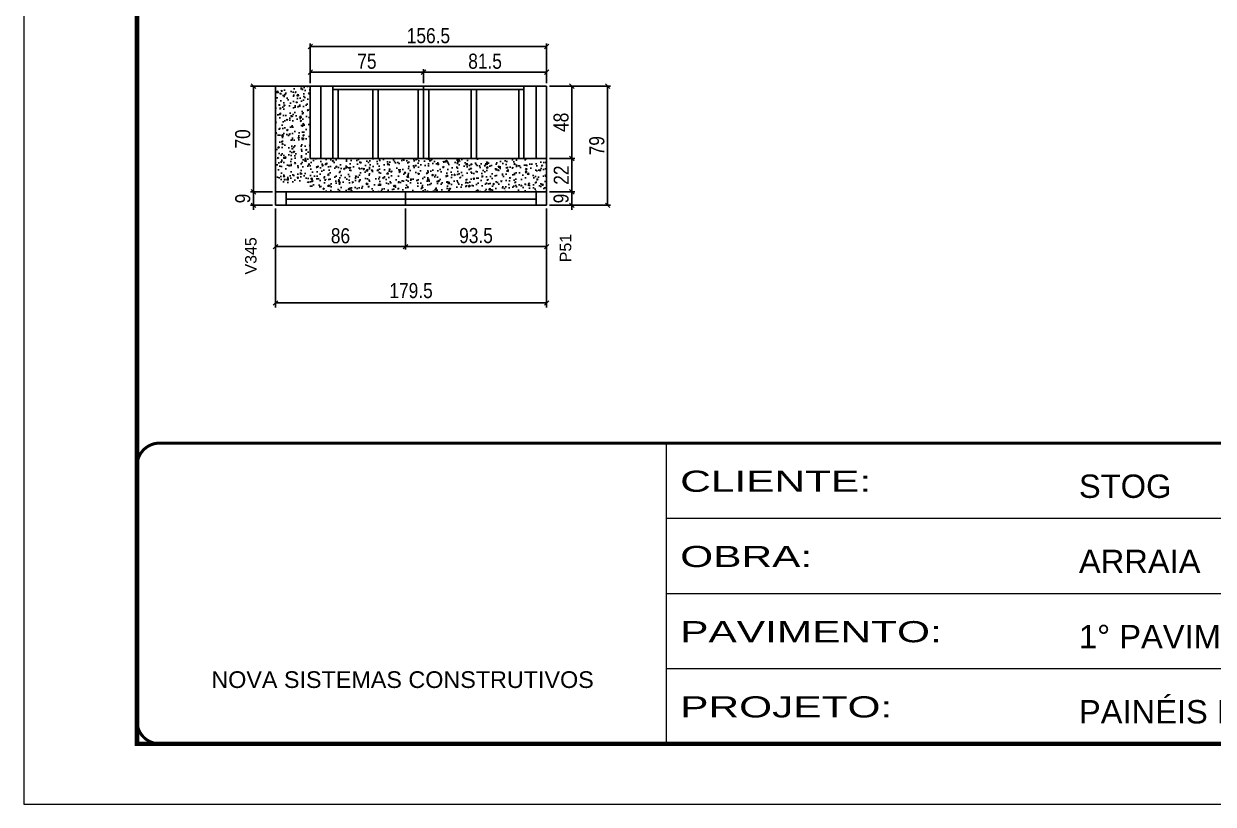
# Model space of a CAD drawing. Extents: x -3394 to 16474, y -5031 to 14397.
# Drawn here: x 4272 to 5060, y 5307 to 5824 of the extents above; entities that cross this region are included whole.
import ezdxf

# ---------------------------------------------------------------- set-up
doc = ezdxf.new("R2010")
doc.units = 0
doc.linetypes.add('CONTINUO', pattern=[0])
doc.linetypes.add('DASHED', pattern=[0.75, 0.5, -0.25])
doc.layers.get('0').update_dxf_attribs({"linetype": 'CONTINUOUS'})
doc.layers.get('Defpoints').update_dxf_attribs({"linetype": 'CONTINUOUS'})
for name, color, linetype in [('COTA', 241, 'CONTINUOUS'), ('NOMENCLATURA', 7, 'CONTINUOUS'), ('Painéis', 200, 'CONTINUOUS'), ('SARR_2.2x7', 40, 'CONTINUOUS'), ('SARR_3.5x7', 81, 'CONTINUOUS'), ('SARR_EDITAR', 141, 'CONTINUOUS')]:
    doc.layers.add(name, color=color, linetype=linetype)
doc.layers.add('Folhas', color=255, linetype='CONTINUOUS', lineweight=9)
doc.layers.add('SARRAFO DE PRESSAO', color=251, linetype='DASHED', lineweight=9)
doc.styles.add('ARIAL', font='arial.ttf')
doc.styles.add('COTA TECNICA', font='techl___.ttf', dxfattribs={"height": 10})
doc.styles.add('Tecnologia', font='')
doc.styles.get('Tecnologia').set_extended_font_data('Forgotten Futurist')
doc.dimstyles.new('PAINEL', dxfattribs={"dimtxt": 10, "dimasz": 3, "dimexe": 3, "dimexo": 3, "dimgap": 3, "dimtad": 1, "dimdec": 1, "dimzin": 12, "dimdsep": 46, "dimtxsty": 'COTA TECNICA', "dimblk1": 'OBLIQUE', "dimblk2": 'OBLIQUE', "dimsah": 1, "dimcen": 0.9, "dimclrd": 4, "dimclre": 4, "dimclrt": 240, "dimadec": 1, "dimazin": 3, "dimtfac": 1, "dimtdec": 1, "dimtmove": 0, "dimatfit": 3, "dimfxl": 1, "dimtolj": 1, "dimtzin": 12, "dimarcsym": 0})

# ---------------------------------------------------------------- blocks, each defined once
blk = doc.blocks.new('9999999999')
at = {"color": 30, "linetype": 'CONTINUO'}
for p, q in [((98564.56, 34230.21), (98564.56, 34429.45)), ((98564.56, 34379.64), (99583.98, 34379.64)), ((98564.56, 34329.83), (99487.98, 34329.83)), ((98564.56, 34280.02), (99487.98, 34280.02))]:
    blk.add_line(p, q, dxfattribs=at)
at = {"color": 30, "linetype": 'CONTINUO', "const_width": 2}
blk.add_lwpolyline([(99583.98, 34230.21), (99583.98, 34414.45, 0.414214), (99568.98, 34429.45), (98228.98, 34429.45, 0.414214), (98213.98, 34414.45), (98213.98, 34245.21, 0.414214), (98228.98, 34230.21), (99583.98, 34230.21)], format="xyb", dxfattribs=at)
at = {"layer": 'Folhas'}
blk.add_lwpolyline([(98138.98, 34190.21), (99623.98, 34190.21), (99623.98, 35240.21), (98138.98, 35240.21)], close=True, dxfattribs=at)
at = {"layer": 'Folhas', "color": 30, "const_width": 3}
blk.add_lwpolyline([(98213.98, 34230.21), (99583.98, 34230.21), (99583.98, 35200.21), (98213.98, 35200.21)], close=True, dxfattribs=at)
at = {"color": 7, "linetype": 'Continuous', "ltscale": 5, "style": 'ARIAL'}
for s, height, p in [('STOG', 15.483, (98837.68, 34393.13)), ('ARRAIA', 15.483, (98837.68, 34343.32)), ('1° PAVIMENTO', 15.4829, (98837.68, 34293.51)), ('NOVA SISTEMAS CONSTRUTIVOS', 11.0592, (98263.19, 34267.21)), ('PAINÉIS DE LAT. VIGAS', 15.4829, (98837.68, 34243.7))]:
    blk.add_text(s, height=height, dxfattribs=at).set_placement(p)
at = {"layer": 'Folhas', "color": 7, "style": 'Tecnologia', "width": 1.5}
for s, p in [('CLIENTE:', (98573.65, 34397.17)), ('OBRA:', (98573.65, 34347.31)), ('PAVIMENTO:', (98573.65, 34297.5)), ('PROJETO:', (98573.65, 34247.69))]:
    blk.add_text(s, height=14, dxfattribs=at).set_placement(p)
blk = doc.blocks.new('_Oblique')
at = {"color": 0, "linetype": 'ByBlock', "lineweight": -2}
blk.add_line((-0.5, -0.5), (0.5, 0.5), dxfattribs=at)
blk = doc.blocks.new('*D916')
at = {"layer": 'COTA', "color": 4, "linetype": 'ByBlock', "lineweight": -2, "transparency": 16777216}
for p, q in [((4438.91, 5700.25), (4438.91, 5635.56)), ((4618.41, 5700.25), (4618.41, 5635.56)), ((4438.91, 5638.56), (4618.41, 5638.56))]:
    blk.add_line(p, q, dxfattribs=at)
at = {"layer": 'Defpoints', "color": 0, "linetype": 'ByBlock', "transparency": 16777216}
for p in [(4438.91, 5703.25), (4618.41, 5703.25), (4618.41, 5638.56)]:
    blk.add_point(p, dxfattribs=at)
at = {"layer": 'COTA', "color": 4, "linetype": 'ByBlock', "lineweight": -2, "transparency": 16777216, "xscale": 3, "yscale": 3, "zscale": 3, "rotation": 180}
blk.add_blockref('_Oblique', (4438.91, 5638.56), dxfattribs=at)
at = {"layer": 'COTA', "color": 4, "linetype": 'ByBlock', "lineweight": -2, "transparency": 16777216, "xscale": 3, "yscale": 3, "zscale": 3}
blk.add_blockref('_Oblique', (4618.41, 5638.56), dxfattribs=at)
at = {"layer": 'COTA', "color": 240, "linetype": 'ByBlock', "transparency": 16777216, "insert": (4528.66, 5646.7), "char_height": 10, "attachment_point": 5, "style": 'COTA TECNICA'}
blk.add_mtext('\\A1;179.5', dxfattribs=at)
blk = doc.blocks.new('*D915')
at = {"layer": 'COTA', "color": 4, "linetype": 'Continuous', "lineweight": -2, "transparency": 16777216}
for p, q in [((4620.41, 5712.25), (4637.12, 5712.25)), ((4635.12, 5712.25), (4635.12, 5715.25)), ((4635.12, 5703.25), (4635.12, 5712.25)), ((4620.41, 5703.25), (4637.12, 5703.25)), ((4635.12, 5703.25), (4635.12, 5700.25))]:
    blk.add_line(p, q, dxfattribs=at)
at = {"layer": 'Defpoints', "color": 0, "linetype": 'Continuous', "transparency": 16777216}
for p in [(4618.41, 5712.25), (4635.12, 5712.25), (4618.41, 5703.25)]:
    blk.add_point(p, dxfattribs=at)
at = {"layer": 'COTA', "color": 4, "linetype": 'Continuous', "lineweight": -2, "transparency": 16777216, "xscale": 3, "yscale": 3, "zscale": 3}
for p, rotation in [((4635.12, 5712.25), 270), ((4635.12, 5703.25), 90)]:
    blk.add_blockref('_Oblique', p, dxfattribs=dict(at, rotation=rotation))
at = {"layer": 'COTA', "color": 240, "linetype": 'Continuous', "transparency": 16777216, "insert": (4628.03, 5707.75), "char_height": 10, "attachment_point": 5, "rotation": 90, "style": 'COTA TECNICA'}
blk.add_mtext('\\A1;9', dxfattribs=at)
blk = doc.blocks.new('*D917')
at = {"layer": 'COTA', "color": 4, "linetype": 'Continuous', "lineweight": -2, "transparency": 16777216}
for p, q in [((4620.41, 5782.25), (4660.8, 5782.25)), ((4658.8, 5782.25), (4658.8, 5703.25)), ((4620.41, 5703.25), (4660.8, 5703.25))]:
    blk.add_line(p, q, dxfattribs=at)
at = {"layer": 'Defpoints', "color": 0, "linetype": 'Continuous', "transparency": 16777216}
for p in [(4618.41, 5782.25), (4618.41, 5703.25), (4658.8, 5703.25)]:
    blk.add_point(p, dxfattribs=at)
at = {"layer": 'COTA', "color": 4, "linetype": 'Continuous', "lineweight": -2, "transparency": 16777216, "xscale": 3, "yscale": 3, "zscale": 3}
for p, rotation in [((4658.8, 5782.25), 90), ((4658.8, 5703.25), 270)]:
    blk.add_blockref('_Oblique', p, dxfattribs=dict(at, rotation=rotation))
at = {"layer": 'COTA', "color": 240, "linetype": 'Continuous', "transparency": 16777216, "insert": (4651.7, 5742.75), "char_height": 10, "attachment_point": 5, "rotation": 90, "style": 'COTA TECNICA'}
blk.add_mtext('\\A1;79', dxfattribs=at)
blk = doc.blocks.new('*D918')
at = {"layer": 'COTA', "color": 4, "linetype": 'Continuous', "lineweight": -2, "transparency": 16777216}
for p, q in [((4459.91, 5782.25), (4422.33, 5782.25)), ((4424.33, 5782.25), (4424.33, 5712.25)), ((4436.91, 5712.25), (4422.33, 5712.25))]:
    blk.add_line(p, q, dxfattribs=at)
at = {"layer": 'Defpoints', "color": 0, "linetype": 'Continuous', "transparency": 16777216}
for p in [(4461.91, 5782.25), (4424.33, 5712.25), (4438.91, 5712.25)]:
    blk.add_point(p, dxfattribs=at)
at = {"layer": 'COTA', "color": 4, "linetype": 'Continuous', "lineweight": -2, "transparency": 16777216, "xscale": 3, "yscale": 3, "zscale": 3}
for p, rotation in [((4424.33, 5782.25), 90), ((4424.33, 5712.25), 270)]:
    blk.add_blockref('_Oblique', p, dxfattribs=dict(at, rotation=rotation))
at = {"layer": 'COTA', "color": 240, "linetype": 'Continuous', "transparency": 16777216, "insert": (4417.23, 5747.25), "char_height": 10, "attachment_point": 5, "rotation": 90, "style": 'COTA TECNICA'}
blk.add_mtext('\\A1;70', dxfattribs=at)
blk = doc.blocks.new('*D971')
at = {"layer": 'COTA', "color": 4, "linetype": 'Continuous', "lineweight": -2, "transparency": 16777216}
for p, q in [((4620.41, 5782.25), (4637.12, 5782.25)), ((4635.12, 5734.25), (4635.12, 5782.25)), ((4620.41, 5734.25), (4637.12, 5734.25))]:
    blk.add_line(p, q, dxfattribs=at)
at = {"layer": 'Defpoints', "color": 0, "linetype": 'Continuous', "transparency": 16777216}
for p in [(4618.41, 5782.25), (4635.12, 5782.25), (4618.41, 5734.25)]:
    blk.add_point(p, dxfattribs=at)
at = {"layer": 'COTA', "color": 4, "linetype": 'Continuous', "lineweight": -2, "transparency": 16777216, "xscale": 3, "yscale": 3, "zscale": 3}
for p, rotation in [((4635.12, 5782.25), 90), ((4635.12, 5734.25), 270)]:
    blk.add_blockref('_Oblique', p, dxfattribs=dict(at, rotation=rotation))
at = {"layer": 'COTA', "color": 240, "linetype": 'Continuous', "transparency": 16777216, "insert": (4628.02, 5758.25), "char_height": 10, "attachment_point": 5, "rotation": 90, "style": 'COTA TECNICA'}
blk.add_mtext('\\A1;48', dxfattribs=at)
blk = doc.blocks.new('*D972')
at = {"layer": 'COTA', "color": 4, "linetype": 'Continuous', "lineweight": -2, "transparency": 16777216}
for p, q in [((4620.41, 5734.25), (4637.12, 5734.25)), ((4635.12, 5734.25), (4635.12, 5712.25)), ((4620.41, 5712.25), (4637.12, 5712.25))]:
    blk.add_line(p, q, dxfattribs=at)
at = {"layer": 'Defpoints', "color": 0, "linetype": 'Continuous', "transparency": 16777216}
for p in [(4618.41, 5734.25), (4618.41, 5712.25), (4635.12, 5712.25)]:
    blk.add_point(p, dxfattribs=at)
at = {"layer": 'COTA', "color": 4, "linetype": 'Continuous', "lineweight": -2, "transparency": 16777216, "xscale": 3, "yscale": 3, "zscale": 3}
for p, rotation in [((4635.12, 5734.25), 90), ((4635.12, 5712.25), 270)]:
    blk.add_blockref('_Oblique', p, dxfattribs=dict(at, rotation=rotation))
at = {"layer": 'COTA', "color": 240, "linetype": 'Continuous', "transparency": 16777216, "insert": (4628.12, 5723.25), "char_height": 10, "attachment_point": 5, "rotation": 90, "style": 'COTA TECNICA'}
blk.add_mtext('\\A1;22', dxfattribs=at)
blk = doc.blocks.new('*D973')
at = {"layer": 'COTA', "color": 4, "linetype": 'Continuous', "lineweight": -2, "transparency": 16777216}
for p, q in [((4438.91, 5701.25), (4438.91, 5673.91)), ((4524.91, 5701.25), (4524.91, 5673.91)), ((4438.91, 5675.91), (4524.91, 5675.91))]:
    blk.add_line(p, q, dxfattribs=at)
at = {"layer": 'Defpoints', "color": 0, "linetype": 'Continuous', "transparency": 16777216}
for p in [(4438.91, 5703.25), (4524.91, 5703.25), (4524.91, 5675.91)]:
    blk.add_point(p, dxfattribs=at)
at = {"layer": 'COTA', "color": 4, "linetype": 'Continuous', "lineweight": -2, "transparency": 16777216, "xscale": 3, "yscale": 3, "zscale": 3, "rotation": 180}
blk.add_blockref('_Oblique', (4438.91, 5675.91), dxfattribs=at)
at = {"layer": 'COTA', "color": 4, "linetype": 'Continuous', "lineweight": -2, "transparency": 16777216, "xscale": 3, "yscale": 3, "zscale": 3}
blk.add_blockref('_Oblique', (4524.91, 5675.91), dxfattribs=at)
at = {"layer": 'COTA', "color": 240, "linetype": 'Continuous', "transparency": 16777216, "insert": (4481.91, 5683.03), "char_height": 10, "attachment_point": 5, "style": 'COTA TECNICA'}
blk.add_mtext('\\A1;86', dxfattribs=at)
blk = doc.blocks.new('*D974')
at = {"layer": 'COTA', "color": 4, "linetype": 'Continuous', "lineweight": -2, "transparency": 16777216}
for p, q in [((4524.91, 5701.25), (4524.91, 5673.91)), ((4618.41, 5701.25), (4618.41, 5673.91)), ((4524.91, 5675.91), (4618.41, 5675.91))]:
    blk.add_line(p, q, dxfattribs=at)
at = {"layer": 'Defpoints', "color": 0, "linetype": 'Continuous', "transparency": 16777216}
for p in [(4524.91, 5703.25), (4618.41, 5703.25), (4618.41, 5675.91)]:
    blk.add_point(p, dxfattribs=at)
at = {"layer": 'COTA', "color": 4, "linetype": 'Continuous', "lineweight": -2, "transparency": 16777216, "xscale": 3, "yscale": 3, "zscale": 3, "rotation": 180}
blk.add_blockref('_Oblique', (4524.91, 5675.91), dxfattribs=at)
at = {"layer": 'COTA', "color": 4, "linetype": 'Continuous', "lineweight": -2, "transparency": 16777216, "xscale": 3, "yscale": 3, "zscale": 3}
blk.add_blockref('_Oblique', (4618.41, 5675.91), dxfattribs=at)
at = {"layer": 'COTA', "color": 240, "linetype": 'Continuous', "transparency": 16777216, "insert": (4571.66, 5683.16), "char_height": 10, "attachment_point": 5, "style": 'COTA TECNICA'}
blk.add_mtext('\\A1;93.5', dxfattribs=at)
blk = doc.blocks.new('*D975')
at = {"layer": 'COTA', "color": 4, "linetype": 'Continuous', "lineweight": -2, "transparency": 16777216}
for p, q in [((4461.91, 5784.25), (4461.91, 5810.48)), ((4618.41, 5808.48), (4461.91, 5808.48)), ((4618.41, 5784.25), (4618.41, 5810.48))]:
    blk.add_line(p, q, dxfattribs=at)
at = {"layer": 'Defpoints', "color": 0, "linetype": 'Continuous', "transparency": 16777216}
for p in [(4461.91, 5808.48), (4461.91, 5782.25), (4618.41, 5782.25)]:
    blk.add_point(p, dxfattribs=at)
at = {"layer": 'COTA', "color": 4, "linetype": 'Continuous', "lineweight": -2, "transparency": 16777216, "xscale": 3, "yscale": 3, "zscale": 3, "rotation": 180}
blk.add_blockref('_Oblique', (4461.91, 5808.48), dxfattribs=at)
at = {"layer": 'COTA', "color": 4, "linetype": 'Continuous', "lineweight": -2, "transparency": 16777216, "xscale": 3, "yscale": 3, "zscale": 3}
blk.add_blockref('_Oblique', (4618.41, 5808.48), dxfattribs=at)
at = {"layer": 'COTA', "color": 240, "linetype": 'Continuous', "transparency": 16777216, "insert": (4540.16, 5815.59), "char_height": 10, "attachment_point": 5, "style": 'COTA TECNICA'}
blk.add_mtext('\\A1;156.5', dxfattribs=at)
blk = doc.blocks.new('*D976')
at = {"layer": 'COTA', "color": 4, "linetype": 'Continuous', "lineweight": -2, "transparency": 16777216}
for p, q in [((4461.91, 5784.25), (4461.91, 5793.52)), ((4461.91, 5791.52), (4536.91, 5791.52)), ((4536.91, 5784.25), (4536.91, 5793.52))]:
    blk.add_line(p, q, dxfattribs=at)
at = {"layer": 'Defpoints', "color": 0, "linetype": 'Continuous', "transparency": 16777216}
for p in [(4536.91, 5791.52), (4461.91, 5782.25), (4536.91, 5782.25)]:
    blk.add_point(p, dxfattribs=at)
at = {"layer": 'COTA', "color": 4, "linetype": 'Continuous', "lineweight": -2, "transparency": 16777216, "xscale": 3, "yscale": 3, "zscale": 3, "rotation": 180}
blk.add_blockref('_Oblique', (4461.91, 5791.52), dxfattribs=at)
at = {"layer": 'COTA', "color": 4, "linetype": 'Continuous', "lineweight": -2, "transparency": 16777216, "xscale": 3, "yscale": 3, "zscale": 3}
blk.add_blockref('_Oblique', (4536.91, 5791.52), dxfattribs=at)
at = {"layer": 'COTA', "color": 240, "linetype": 'Continuous', "transparency": 16777216, "insert": (4499.41, 5798.63), "char_height": 10, "attachment_point": 5, "style": 'COTA TECNICA'}
blk.add_mtext('\\A1;75', dxfattribs=at)
blk = doc.blocks.new('*D977')
at = {"layer": 'COTA', "color": 4, "linetype": 'Continuous', "lineweight": -2, "transparency": 16777216}
for p, q in [((4536.91, 5784.25), (4536.91, 5793.52)), ((4536.91, 5791.52), (4618.41, 5791.52)), ((4618.41, 5784.25), (4618.41, 5793.52))]:
    blk.add_line(p, q, dxfattribs=at)
at = {"layer": 'Defpoints', "color": 0, "linetype": 'Continuous', "transparency": 16777216}
for p in [(4618.41, 5791.52), (4536.91, 5782.25), (4618.41, 5782.25)]:
    blk.add_point(p, dxfattribs=at)
at = {"layer": 'COTA', "color": 4, "linetype": 'Continuous', "lineweight": -2, "transparency": 16777216, "xscale": 3, "yscale": 3, "zscale": 3, "rotation": 180}
blk.add_blockref('_Oblique', (4536.91, 5791.52), dxfattribs=at)
at = {"layer": 'COTA', "color": 4, "linetype": 'Continuous', "lineweight": -2, "transparency": 16777216, "xscale": 3, "yscale": 3, "zscale": 3}
blk.add_blockref('_Oblique', (4618.41, 5791.52), dxfattribs=at)
at = {"layer": 'COTA', "color": 240, "linetype": 'Continuous', "transparency": 16777216, "insert": (4577.66, 5798.65), "char_height": 10, "attachment_point": 5, "style": 'COTA TECNICA'}
blk.add_mtext('\\A1;81.5', dxfattribs=at)
blk = doc.blocks.new('*D978')
at = {"layer": 'COTA', "color": 4, "linetype": 'Continuous', "lineweight": -2, "transparency": 16777216}
for p, q in [((4436.91, 5712.25), (4422.33, 5712.25)), ((4424.33, 5712.25), (4424.33, 5715.25)), ((4424.33, 5712.25), (4424.33, 5703.25)), ((4436.91, 5703.25), (4422.33, 5703.25)), ((4424.33, 5703.25), (4424.33, 5700.25))]:
    blk.add_line(p, q, dxfattribs=at)
at = {"layer": 'Defpoints', "color": 0, "linetype": 'Continuous', "transparency": 16777216}
for p in [(4438.91, 5712.25), (4424.33, 5703.25), (4438.91, 5703.25)]:
    blk.add_point(p, dxfattribs=at)
at = {"layer": 'COTA', "color": 4, "linetype": 'Continuous', "lineweight": -2, "transparency": 16777216, "xscale": 3, "yscale": 3, "zscale": 3}
for p, rotation in [((4424.33, 5712.25), 270), ((4424.33, 5703.25), 90)]:
    blk.add_blockref('_Oblique', p, dxfattribs=dict(at, rotation=rotation))
at = {"layer": 'COTA', "color": 240, "linetype": 'Continuous', "transparency": 16777216, "insert": (4417.25, 5707.75), "char_height": 10, "attachment_point": 5, "rotation": 90, "style": 'COTA TECNICA'}
blk.add_mtext('\\A1;9', dxfattribs=at)

msp = doc.modelspace()

# ---------------------------------------------------------------- hatches: boundary and pattern name
at = {"layer": 'COTA', "linetype": 'Continuous'}
h = msp.add_hatch(dxfattribs=at)
h.set_pattern_fill('AR-CONC', color=256, scale=0.05)
h.set_pattern_definition([(50, (0, 1148.575), (9.1092334, -0.796954), [0.9525, -10.4775]), (355, (0, 1148.575), (-1.762171, 9.552842), [0.762, -8.382029]), (100.45144, (0.759, 1148.509), (7.347062, 8.755888), [0.8095, -8.904512]), (46.1842, (0, 1151.115), (13.553952, -2.102116), [1.42875, -15.71625]), (96.63556, (1.13, 1150.94), (11.870207, 12.371306), [1.21425, -13.35678]), (351.18415, (0, 1151.115), (11.870207, 12.371306), [1.142998, -12.572987]), (21, (1.27, 1150.48), (7.5807196, -5.11326), [0.9525, -10.4775]), (326, (1.27, 1150.48), (3.090101, 9.209398), [0.762, -8.382]), (71.45144, (1.902, 1150.054), (10.670821, 4.096138), [0.8095, -8.904497]), (37.5, (0, 1148.575), (0.1544302, 4.227752), [0, -8.2804, 0, -8.509, 0, -8.41375]), (7.5, (0, 1148.575), (3.340983, 5.0090287), [0, -4.8514, 0, -8.0899, 0, -3.20675]), (327.5, (-2.832, 1148.575), (6.7795298, -0.2864372), [0, -3.175, 0, -9.906, 0, -13.1445]), (317.5, (-4.102, 1148.575), (7.406459, 1.2713246), [0, -4.1275, 0, -6.5786, 0, -9.3345])])
h.paths.add_polyline_path([(4461.91, 5734.25), (4461.91, 5782.25), (4438.91, 5782.25), (4438.91, 5718.25), (4461.91, 5718.25), (4461.91, 5712.25), (4618.41, 5712.25), (4618.41, 5734.25)])

# ---------------------------------------------------------------- linework, layer by layer
at = {"layer": 'COTA', "linetype": 'ByBlock'}
for p, q in [((4438.91, 5782.25), (4618.41, 5782.25)), ((4438.91, 5712.25), (4438.91, 5782.25)), ((4618.41, 5782.25), (4618.41, 5782.25))]:
    msp.add_line(p, q, dxfattribs=at)
at = {"layer": 'Painéis', "linetype": 'ByBlock'}
for p, q in [((4461.91, 5782.25), (4618.41, 5782.25)), ((4461.91, 5734.25), (4461.91, 5782.25)), ((4536.91, 5734.25), (4536.91, 5782.25)), ((4618.41, 5734.25), (4618.41, 5782.25)), ((4461.91, 5734.25), (4618.41, 5734.25)), ((4438.91, 5703.25), (4438.91, 5712.25)), ((4461.91, 5712.25), (4618.41, 5712.25)), ((4524.91, 5703.25), (4524.91, 5712.25)), ((4618.41, 5703.25), (4618.41, 5712.25)), ((4438.91, 5703.25), (4618.41, 5703.25))]:
    msp.add_line(p, q, dxfattribs=at)
at = {"layer": 'Painéis', "linetype": 'Continuous'}
for p, q in [((4618.41, 5734.25), (4618.41, 5712.25)), ((4438.91, 5712.25), (4461.91, 5712.25))]:
    msp.add_line(p, q, dxfattribs=at)
at = {"layer": 'SARR_2.2x7', "linetype": 'Continuous'}
for p, q in [((4468.91, 5734.25), (4468.91, 5782.25)), ((4611.41, 5734.25), (4611.41, 5782.25)), ((4476.91, 5780.05), (4536.91, 5780.05)), ((4536.91, 5780.05), (4603.41, 5780.05)), ((4445.91, 5703.25), (4445.91, 5712.25)), ((4611.41, 5703.25), (4611.41, 5712.25))]:
    msp.add_line(p, q, dxfattribs=at)
at = {"layer": 'SARR_3.5x7'}
for p, q in [((4476.91, 5782.25), (4476.91, 5734.25)), ((4603.41, 5782.25), (4603.41, 5734.25)), ((4480.41, 5780.05), (4480.41, 5734.25)), ((4503.38, 5734.25), (4503.38, 5780.05)), ((4506.88, 5734.25), (4506.88, 5780.05)), ((4533.41, 5734.25), (4533.41, 5780.05)), ((4540.41, 5734.25), (4540.41, 5780.05)), ((4568.44, 5734.25), (4568.44, 5780.05)), ((4571.94, 5734.25), (4571.94, 5780.05)), ((4599.91, 5780.05), (4599.91, 5734.25)), ((4476.91, 5703.25), (4480.41, 5703.25)), ((4599.91, 5703.25), (4603.41, 5703.25))]:
    msp.add_line(p, q, dxfattribs=at)
at = {"layer": 'SARR_EDITAR'}
for p, q in [((4445.91, 5707.25), (4524.91, 5707.25)), ((4524.91, 5707.25), (4611.41, 5707.25))]:
    msp.add_line(p, q, dxfattribs=at)

# ---------------------------------------------------------------- block references
at = {"layer": 'SARRAFO DE PRESSAO', "color": 6, "linetype": 'ByBlock'}
msp.add_blockref('9999999999', (-93866.77, -28883.68), dxfattribs=at)

# ---------------------------------------------------------------- texts
at = {"layer": 'NOMENCLATURA', "linetype": 'Continuous', "style": 'ARIAL'}
for s, p in [('V345', (4426.32, 5657.42)), ('P51', (4634.73, 5665.56))]:
    msp.add_text(s, height=7.567, rotation=90, dxfattribs=at).set_placement(p)

# ---------------------------------------------------------------- dimensions: what is measured, and where the dimension line sits
at = {"layer": 'COTA', "linetype": 'Continuous'}
for base, p1, p2, override, picture, middle in [((4461.91, 5808.48), (4618.41, 5782.25), (4461.91, 5782.25), {"dimexe": 2, "dimexo": 2, "dimgap": 2, "dimadec": 8, "dimtix": 1, "dimatfit": 2, "dimldrblk": 'Oblique'}, '*D975', (4540.16, 5815.59)), ((4536.91, 5791.52), (4461.91, 5782.25), (4536.91, 5782.25), {"dimexe": 2, "dimexo": 2, "dimgap": 2, "dimadec": 8, "dimtix": 1, "dimatfit": 2, "dimldrblk": 'Oblique'}, '*D976', (4499.41, 5798.63)), ((4618.41, 5791.52), (4536.91, 5782.25), (4618.41, 5782.25), {"dimexe": 2, "dimexo": 2, "dimgap": 2, "dimadec": 8, "dimtix": 1, "dimtmove": 1, "dimatfit": 2, "dimldrblk": 'Oblique'}, '*D977', (4577.66, 5798.65)), ((4524.91, 5675.91), (4438.91, 5703.25), (4524.91, 5703.25), {"dimexe": 2, "dimexo": 2, "dimgap": 2, "dimadec": 8, "dimtix": 1, "dimatfit": 2, "dimldrblk": 'Oblique'}, '*D973', (4481.91, 5683.03)), ((4618.41, 5675.91), (4524.91, 5703.25), (4618.41, 5703.25), {"dimexe": 2, "dimexo": 2, "dimgap": 2, "dimadec": 8, "dimtix": 1, "dimtmove": 1, "dimatfit": 2, "dimldrblk": 'Oblique'}, '*D974', (4571.66, 5683.16))]:
    dim = msp.add_linear_dim(base=base, p1=p1, p2=p2, dimstyle='PAINEL', override=override, dxfattribs=at)
    dim.commit()
    dim.dimension.update_dxf_attribs({"geometry": picture, "text_midpoint": middle})
for base, p1, p2, picture, middle in [((4424.33, 5712.25), (4461.91, 5782.25), (4438.91, 5712.25), '*D918', (4417.23, 5747.25)), ((4658.8, 5703.25), (4618.41, 5782.25), (4618.41, 5703.25), '*D917', (4651.7, 5742.75)), ((4635.12, 5782.25), (4618.41, 5734.25), (4618.41, 5782.25), '*D971', (4628.02, 5758.25)), ((4635.12, 5712.25), (4618.41, 5734.25), (4618.41, 5712.25), '*D972', (4628.12, 5723.25)), ((4424.33, 5703.25), (4438.91, 5712.25), (4438.91, 5703.25), '*D978', (4417.25, 5707.75)), ((4635.12, 5712.25), (4618.41, 5703.25), (4618.41, 5712.25), '*D915', (4628.03, 5707.75))]:
    dim = msp.add_linear_dim(base=base, p1=p1, p2=p2, angle=90, dimstyle='PAINEL', override={"dimexe": 2, "dimexo": 2, "dimgap": 2, "dimadec": 8, "dimtix": 1, "dimatfit": 2, "dimldrblk": 'Oblique'}, dxfattribs=at)
    dim.commit()
    dim.dimension.update_dxf_attribs({"geometry": picture, "text_midpoint": middle})
at = {"layer": 'COTA', "linetype": 'ByBlock'}
dim = msp.add_linear_dim(base=(4618.41, 5638.56), p1=(4438.91, 5703.25), p2=(4618.41, 5703.25), dimstyle='PAINEL', dxfattribs=at)
dim.commit()
dim.dimension.update_dxf_attribs({"geometry": '*D916', "text_midpoint": (4528.66, 5646.7)})

doc.saveas('drawing.dxf')
